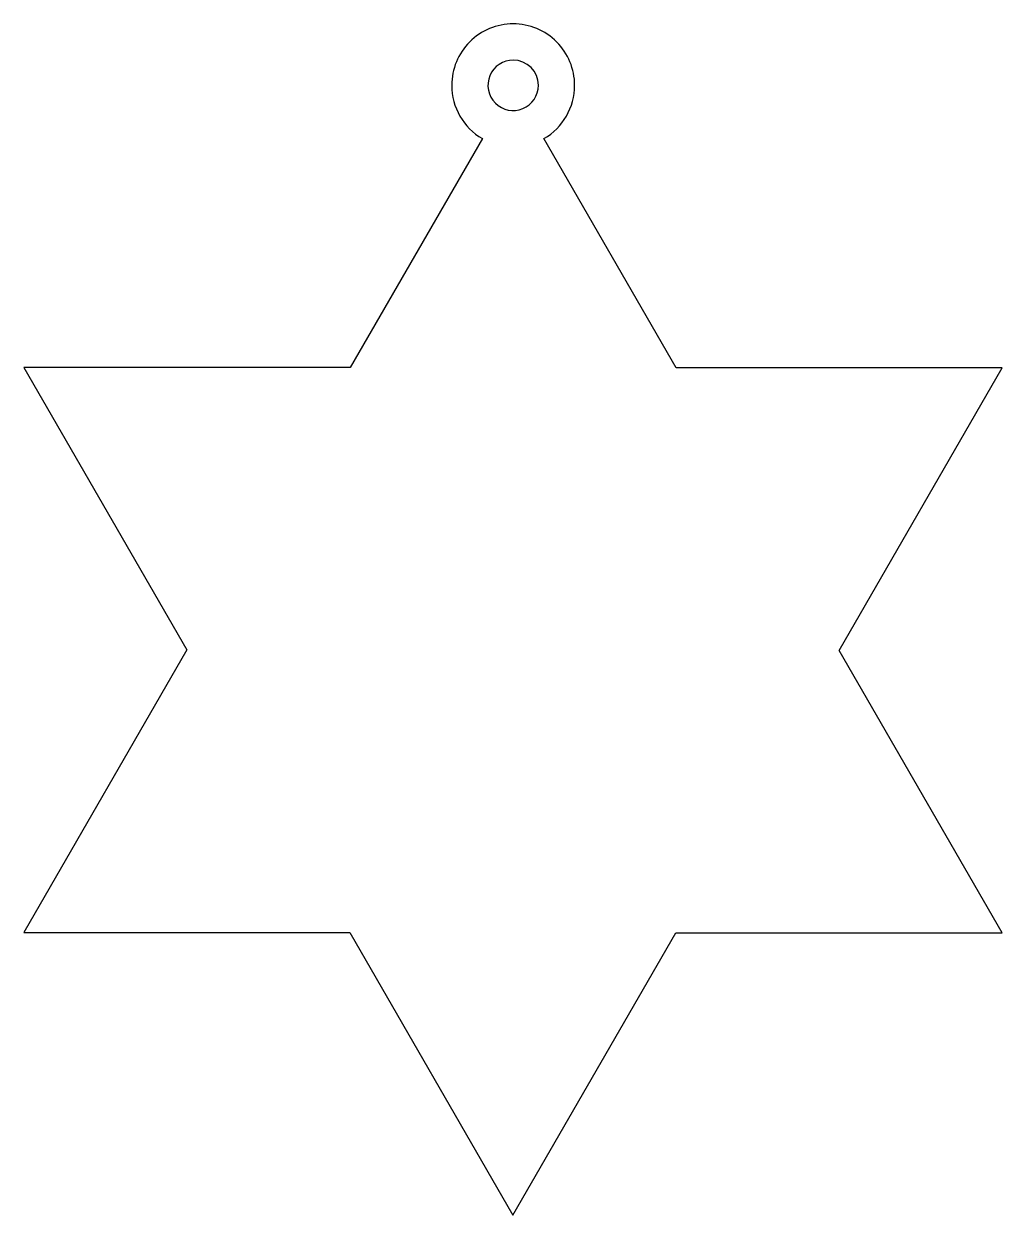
# Model space of a CAD drawing. Extents: x 0.2 to 38.7, y 0.3 to 47.1.
import ezdxf

# ---------------------------------------------------------------- set-up
doc = ezdxf.new("R2010")
doc.units = 0
doc.layers.add('Capa_1', color=7, linetype='CONTINUOUS')

msp = doc.modelspace()

# ---------------------------------------------------------------- linework, layer by layer
at = {"layer": 'Capa_1', "color": 7}
for points in [[(19.480441, 47.131828)], [(19.480628, 45.704874)]]:
    msp.add_lwpolyline(points, close=True, dxfattribs=at)
msp.add_lwpolyline([(18.270695, 42.616339), (13.066875, 33.60293), (0.225791, 33.603447), (6.639357, 22.494041), (0.219073, 11.373784), (13.046722, 11.373784), (19.467005, 0.253009), (25.880571, 11.361896), (38.721655, 11.361896), (32.308091, 22.470787), (38.728373, 33.591561), (25.901242, 33.591561), (20.690187, 42.616339)], dxfattribs=at)
for points in [[(19.480441, 47.131828), (18.838682, 47.131766), (18.223232, 46.876765), (17.769488, 46.422924)], [(21.191728, 46.423106), (20.737872, 46.876962), (20.12229, 47.131903), (19.480441, 47.131828)], [(17.769488, 46.422924), (17.315744, 45.969083), (17.060875, 45.353579), (17.060949, 44.711819)], [(21.90045, 44.711819), (21.900525, 45.353668), (21.645584, 45.969251), (21.191728, 46.423106)], [(19.480628, 45.704874), (19.079074, 45.704874), (18.71706, 45.462984), (18.563392, 45.091997)], [(20.473436, 44.712066), (20.473436, 45.260379), (20.028941, 45.704874), (19.480628, 45.704874)], [(18.563392, 45.091997), (18.409724, 44.72101), (18.494665, 44.293985), (18.778606, 44.010044)], [(17.060949, 44.711819), (17.060948, 43.847381), (17.522094, 43.0486), (18.270695, 42.616339)], [(19.860559, 43.79483), (20.231546, 43.948498), (20.473436, 44.310512), (20.473436, 44.712066)], [(20.690187, 42.616339), (21.438987, 43.048468), (21.900344, 43.847275), (21.90045, 44.711819)], [(18.778606, 44.010044), (19.062547, 43.726103), (19.489572, 43.641162), (19.860559, 43.79483)]]:
    msp.add_open_spline(points, degree=3, dxfattribs=at)

doc.saveas('drawing.dxf')
